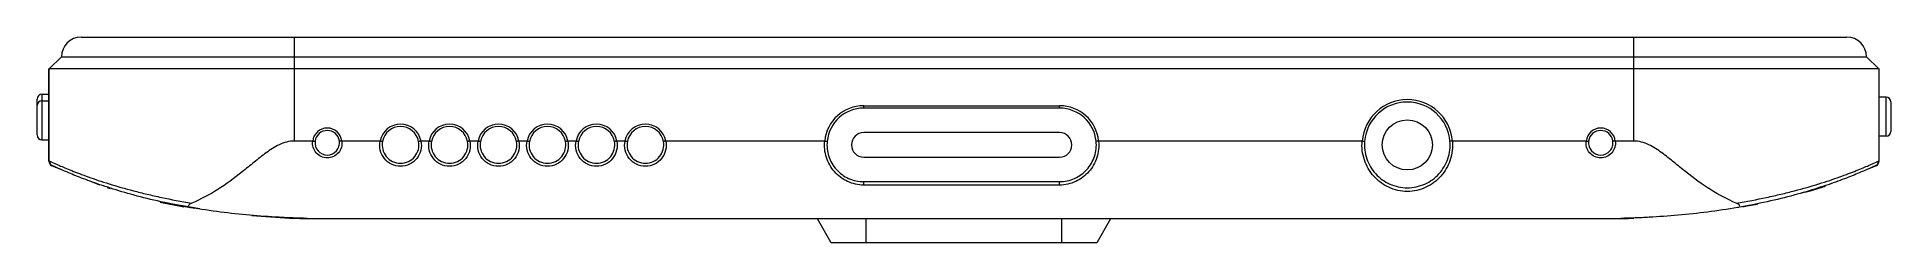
# Paper-space layout '_Back' of a CAD drawing. Header units: millimetres. Extents: x -37.9 to 37.9, y -1 to 7.4.
import ezdxf

# ---------------------------------------------------------------- set-up
doc = ezdxf.new("R2010")
doc.units = ezdxf.units.MM

psp = doc.layouts.new('_Back')

# ---------------------------------------------------------------- linework, layer by layer
at = {"color": 7, "linetype": 'Continuous', "lineweight": 15}
for p, q in [((-36.05, 7.4), (36.05, 7.4)), ((-27.35, 7.4), (-27.35, 3.158)), ((27.35, 3.158), (27.35, 7.4)), ((37.37, 6.1), (-37.37, 6.1)), ((-37.37, 2.342), (-37.37, 6.1)), ((-36.85, 6.6), (-37.35, 6.1)), ((-37.35, 2.342), (-37.35, 6.1)), ((-36.85, 6.6), (36.85, 6.6)), ((37.35, 6.1), (36.85, 6.6)), ((37.35, 6.1), (37.35, 2.342)), ((37.37, 2.342), (37.37, 6.1)), ((-37.85, 3.405), (-37.85, 4.867)), ((-37.65, 5.067), (-37.65, 3.205)), ((-37.65, 5.067), (-37.37, 5.067)), ((-37.65, 4.805), (-37.37, 4.805)), ((-4.096, 4.5), (-4.096, 4.6)), ((-4.096, 4.6), (3.904, 4.6)), ((3.904, 4.5), (3.904, 4.6)), ((37.65, 4.952), (37.37, 4.952)), ((37.65, 3.352), (37.65, 4.952)), ((37.85, 4.752), (37.85, 3.552)), ((3.904, 4.5), (-4.096, 4.5)), ((-37.65, 3.205), (-37.37, 3.205)), ((-26.596, 3.158), (-27.35, 3.158)), ((-23.844, 3.158), (-25.404, 3.158)), ((-21.844, 3.158), (-22.173, 3.158)), ((-19.844, 3.158), (-20.173, 3.158)), ((-17.844, 3.158), (-18.173, 3.158)), ((-15.844, 3.158), (-16.173, 3.158)), ((-13.844, 3.158), (-14.173, 3.158)), ((-5.689, 3.158), (-12.173, 3.158)), ((3.904, 3.5), (-4.096, 3.5)), ((16.258, 3.158), (5.496, 3.158)), ((25.404, 3.158), (19.945, 3.158)), ((27.35, 3.158), (26.596, 3.158)), ((37.65, 3.352), (37.37, 3.352)), ((-4.096, 2.5), (3.904, 2.5)), ((-36.812, 1.97), (-37.244, 2.143)), ((-35.283, 1.36), (-35.698, 1.526)), ((37.244, 2.143), (36.946, 2.029)), ((-34.994, 1.264), (-34.872, 1.217)), ((-4.096, 1.36), (-4.096, 1.5)), ((-4.096, 1.5), (3.904, 1.5)), ((3.904, 1.36), (-4.096, 1.36)), ((3.904, 1.36), (3.904, 1.5)), ((34.518, 1.107), (35.173, 1.315)), ((-32.821, 0.666), (-32.702, 0.64)), ((-32.821, 0.666), (-31.859, 0.472)), ((-31.207, 0.395), (-32.777, 0.668)), ((-32.406, 0.578), (-31.402, 0.42)), ((-29.074, 0.123), (-27.358, -0.004)), ((-27.358, -0.004), (-27.966, 0.044)), ((-26.827, 0), (26.827, 0)), ((32.44, 0.614), (31.808, 0.463)), ((32.067, 0.525), (32.407, 0.578)), ((26.827, -0.02), (-26.827, -0.02)), ((-5.423, -1), (-5.988, -0.02)), ((5.988, -0.02), (5.423, -1)), ((5.423, -1), (-5.423, -1))]:
    psp.add_line(p, q, dxfattribs=at)
at = {"color": 8, "linetype": 'Continuous', "lineweight": 15}
for p, q in [((-4, -1), (-4, -0.02)), ((4, -1), (4, -0.02))]:
    psp.add_line(p, q, dxfattribs=at)
at = {"color": 7, "linetype": 'Continuous', "lineweight": 15}
psp.add_circle((18.102, 3), 1.023, dxfattribs=at)
for centre, radius, start, end in [((-36.05, 6.6), 0.8, 90, 180), ((36.05, 6.6), 0.8, 0, 90), ((-37.65, 4.867), 0.2, 90, 180), ((-37.65, 4.605), 0.2, 90, 180), ((-4.096, 3), 1.6, 90, 174.337), ((3.904, 3), 1.6, 5.663, 90), ((18.102, 3), 1.85, 4.89571, 175.10429), ((18.102, 3), 1.75, 5.07883, 174.92117), ((37.65, 4.752), 0.2, 360, 90), ((-23.008, 3), 0.85, 10.70458, 169.29542), ((-21.008, 3), 0.85, 10.70458, 169.29542), ((-19.008, 3), 0.85, 10.70458, 169.29542), ((-17.008, 3), 0.85, 10.70458, 169.29542), ((-15.008, 3), 0.85, 10.70458, 169.29542), ((-13.008, 3), 0.85, 10.70458, 169.29542), ((-4.096, 3), 1.5, 90, 174.125), ((3.904, 3), 1.5, 5.875, 90), ((-37.65, 3.405), 0.2, 180, 270), ((-26, 3.087), 0.6, 6.77561, 173.22439), ((-26, 3.087), 0.5, 7.3424, 172.6576), ((-23.008, 3), 0.75, 11.10893, 168.89107), ((-21.008, 3), 0.75, 11.10893, 168.89107), ((-19.008, 3), 0.75, 11.10893, 168.89107), ((-17.008, 3), 0.75, 11.10893, 168.89107), ((-15.008, 3), 0.75, 11.10893, 168.89107), ((-13.008, 3), 0.75, 11.10893, 168.89107), ((-4.096, 3), 0.5, 90, 270), ((3.904, 3), 0.5, 270, 90), ((26, 3.087), 0.6, 6.77561, 173.22439), ((26, 3.087), 0.5, 7.3424, 172.6576), ((37.65, 3.552), 0.2, 270, 0), ((-37.15, 2.342), 0.22, 180.00018, 244.79047), ((-37.15, 2.342), 0.2, 180, 244.79029), ((37.15, 2.342), 0.2, 295.20971, 0), ((37.15, 2.342), 0.22, 295.20971, 0)]:
    psp.add_arc(centre, radius, start, end, dxfattribs=at)
for points, knots in [([(-27.35, 3.158), (-27.457, 3.158), (-27.561, 3.143), (-27.765, 3.09), (-27.865, 3.052), (-28.151, 2.916), (-28.325, 2.801), (-28.664, 2.554), (-28.827, 2.423), (-29.152, 2.159), (-29.313, 2.027), (-29.799, 1.64), (-30.128, 1.396), (-30.815, 0.964), (-31.175, 0.775), (-31.532, 0.623)], [0, 0, 0, 0, 0.0625, 0.0625, 0.125, 0.125, 0.25, 0.25, 0.375, 0.375, 0.5, 0.5, 0.75, 0.75, 1, 1, 1, 1]), ([(-25.406, 3.158), (-25.382, 2.986), (-25.435, 2.809), (-25.657, 2.55), (-25.826, 2.469), (-26.173, 2.469), (-26.342, 2.549), (-26.566, 2.809), (-26.618, 2.986), (-26.594, 3.158)], [0, 0, 0, 0, 0.25, 0.25, 0.5, 0.5, 0.75, 0.75, 1, 1, 1, 1]), ([(-26.594, 3.158), (-26.583, 3.156), (-26.572, 3.155), (-26.562, 3.154), (-26.551, 3.153), (-26.541, 3.152), (-26.533, 3.151), (-26.524, 3.15), (-26.516, 3.15), (-26.511, 3.15), (-26.505, 3.15), (-26.501, 3.15), (-26.498, 3.15), (-26.497, 3.15), (-26.496, 3.15), (-26.496, 3.151), (-26.496, 3.151), (-26.496, 3.151), (-26.496, 3.151)], [0, 0, 0, 0, 0.0000335251, 0.0000335251, 0.0000335251, 0.0000670493, 0.0000670493, 0.0000670493, 0.0001005906, 0.0001005906, 0.0001005906, 0.0001341925, 0.0001341925, 0.0001341925, 0.0001494867, 0.0001494867, 0.0001494867, 0.0001548692, 0.0001548692, 0.0001548692, 0.0001548692]), ([(-26.496, 3.151), (-26.514, 3.01), (-26.469, 2.864), (-26.283, 2.651), (-26.143, 2.587), (-25.856, 2.587), (-25.716, 2.652), (-25.577, 2.811), (-25.542, 2.874), (-25.501, 3.01), (-25.495, 3.08), (-25.504, 3.151)], [0, 0, 0, 0, 0.25, 0.25, 0.5, 0.5, 0.75, 0.75, 0.875, 0.875, 1, 1, 1, 1]), ([(-25.406, 3.158), (-25.417, 3.156), (-25.428, 3.155), (-25.438, 3.154), (-25.449, 3.153), (-25.459, 3.152), (-25.467, 3.151), (-25.476, 3.15), (-25.484, 3.15), (-25.489, 3.15), (-25.495, 3.15), (-25.499, 3.15), (-25.502, 3.15), (-25.503, 3.15), (-25.504, 3.15), (-25.504, 3.151), (-25.504, 3.151), (-25.504, 3.151), (-25.504, 3.151)], [0, 0, 0, 0, 0.0000335251, 0.0000335251, 0.0000335251, 0.0000670493, 0.0000670493, 0.0000670493, 0.0001005906, 0.0001005906, 0.0001005906, 0.0001341925, 0.0001341925, 0.0001341925, 0.0001494867, 0.0001494867, 0.0001494867, 0.0001548692, 0.0001548692, 0.0001548692, 0.0001548692]), ([(-22.175, 3.158), (-22.125, 2.908), (-22.19, 2.644), (-22.427, 2.348), (-22.528, 2.267), (-22.754, 2.157), (-22.881, 2.128), (-23.135, 2.128), (-23.263, 2.158), (-23.489, 2.268), (-23.59, 2.349), (-23.747, 2.545), (-23.804, 2.659), (-23.864, 2.906), (-23.867, 3.033), (-23.841, 3.158)], [0, 0, 0, 0, 0.25, 0.25, 0.375, 0.375, 0.5, 0.5, 0.625, 0.625, 0.75, 0.75, 0.875, 0.875, 1, 1, 1, 1]), ([(-23.841, 3.158), (-23.83, 3.156), (-23.819, 3.153), (-23.809, 3.152), (-23.799, 3.15), (-23.789, 3.148), (-23.78, 3.147), (-23.772, 3.146), (-23.764, 3.145), (-23.759, 3.144), (-23.753, 3.144), (-23.749, 3.144), (-23.747, 3.144), (-23.746, 3.144), (-23.745, 3.144), (-23.745, 3.144), (-23.744, 3.144), (-23.744, 3.144), (-23.744, 3.145)], [0, 0, 0, 0, 0.0000335294, 0.0000335294, 0.0000335294, 0.0000670577, 0.0000670577, 0.0000670577, 0.0001006064, 0.0001006064, 0.0001006064, 0.000134214, 0.000134214, 0.000134214, 0.0001485633, 0.0001485633, 0.0001485633, 0.0001541189, 0.0001541189, 0.0001541189, 0.0001541189]), ([(-23.744, 3.145), (-23.766, 3.035), (-23.763, 2.924), (-23.709, 2.709), (-23.658, 2.61), (-23.519, 2.44), (-23.43, 2.37), (-23.232, 2.276), (-23.119, 2.25), (-22.897, 2.25), (-22.786, 2.275), (-22.587, 2.37), (-22.498, 2.439), (-22.288, 2.696), (-22.23, 2.926), (-22.272, 3.145)], [0, 0, 0, 0, 0.125, 0.125, 0.25, 0.25, 0.375, 0.375, 0.5, 0.5, 0.625, 0.625, 0.75, 0.75, 1, 1, 1, 1]), ([(-22.175, 3.158), (-22.186, 3.156), (-22.197, 3.153), (-22.208, 3.152), (-22.218, 3.15), (-22.228, 3.148), (-22.236, 3.147), (-22.245, 3.146), (-22.252, 3.145), (-22.258, 3.144), (-22.264, 3.144), (-22.268, 3.144), (-22.27, 3.144), (-22.271, 3.144), (-22.272, 3.144), (-22.272, 3.144), (-22.272, 3.144), (-22.272, 3.144), (-22.272, 3.145)], [0, 0, 0, 0, 0.0000335294, 0.0000335294, 0.0000335294, 0.0000670577, 0.0000670577, 0.0000670577, 0.0001006064, 0.0001006064, 0.0001006064, 0.000134214, 0.000134214, 0.000134214, 0.0001485633, 0.0001485633, 0.0001485633, 0.0001541189, 0.0001541189, 0.0001541189, 0.0001541189]), ([(-20.175, 3.158), (-20.125, 2.908), (-20.19, 2.644), (-20.427, 2.348), (-20.528, 2.267), (-20.754, 2.157), (-20.881, 2.128), (-21.135, 2.128), (-21.263, 2.158), (-21.489, 2.268), (-21.59, 2.349), (-21.747, 2.545), (-21.804, 2.659), (-21.864, 2.906), (-21.867, 3.033), (-21.841, 3.158)], [0, 0, 0, 0, 0.25, 0.25, 0.375, 0.375, 0.5, 0.5, 0.625, 0.625, 0.75, 0.75, 0.875, 0.875, 1, 1, 1, 1]), ([(-21.841, 3.158), (-21.83, 3.156), (-21.819, 3.153), (-21.809, 3.152), (-21.799, 3.15), (-21.789, 3.148), (-21.78, 3.147), (-21.772, 3.146), (-21.764, 3.145), (-21.759, 3.144), (-21.753, 3.144), (-21.749, 3.144), (-21.747, 3.144), (-21.746, 3.144), (-21.745, 3.144), (-21.745, 3.144), (-21.744, 3.144), (-21.744, 3.144), (-21.744, 3.145)], [0, 0, 0, 0, 0.0000335294, 0.0000335294, 0.0000335294, 0.0000670577, 0.0000670577, 0.0000670577, 0.0001006064, 0.0001006064, 0.0001006064, 0.000134214, 0.000134214, 0.000134214, 0.0001485633, 0.0001485633, 0.0001485633, 0.0001541189, 0.0001541189, 0.0001541189, 0.0001541189]), ([(-21.744, 3.145), (-21.766, 3.035), (-21.763, 2.924), (-21.709, 2.709), (-21.658, 2.61), (-21.519, 2.44), (-21.43, 2.37), (-21.232, 2.276), (-21.119, 2.25), (-20.897, 2.25), (-20.786, 2.275), (-20.587, 2.37), (-20.498, 2.439), (-20.288, 2.696), (-20.23, 2.926), (-20.272, 3.145)], [0, 0, 0, 0, 0.125, 0.125, 0.25, 0.25, 0.375, 0.375, 0.5, 0.5, 0.625, 0.625, 0.75, 0.75, 1, 1, 1, 1]), ([(-20.175, 3.158), (-20.186, 3.156), (-20.197, 3.153), (-20.208, 3.152), (-20.218, 3.15), (-20.228, 3.148), (-20.236, 3.147), (-20.245, 3.146), (-20.252, 3.145), (-20.258, 3.144), (-20.264, 3.144), (-20.268, 3.144), (-20.27, 3.144), (-20.271, 3.144), (-20.272, 3.144), (-20.272, 3.144), (-20.272, 3.144), (-20.272, 3.144), (-20.272, 3.145)], [0, 0, 0, 0, 0.0000335294, 0.0000335294, 0.0000335294, 0.0000670577, 0.0000670577, 0.0000670577, 0.0001006064, 0.0001006064, 0.0001006064, 0.000134214, 0.000134214, 0.000134214, 0.0001485633, 0.0001485633, 0.0001485633, 0.0001541189, 0.0001541189, 0.0001541189, 0.0001541189]), ([(-18.175, 3.158), (-18.125, 2.908), (-18.19, 2.644), (-18.427, 2.348), (-18.528, 2.267), (-18.754, 2.157), (-18.881, 2.128), (-19.135, 2.128), (-19.263, 2.158), (-19.489, 2.268), (-19.59, 2.349), (-19.747, 2.545), (-19.804, 2.659), (-19.864, 2.906), (-19.867, 3.033), (-19.841, 3.158)], [0, 0, 0, 0, 0.25, 0.25, 0.375, 0.375, 0.5, 0.5, 0.625, 0.625, 0.75, 0.75, 0.875, 0.875, 1, 1, 1, 1]), ([(-19.841, 3.158), (-19.83, 3.156), (-19.819, 3.153), (-19.809, 3.152), (-19.799, 3.15), (-19.789, 3.148), (-19.78, 3.147), (-19.772, 3.146), (-19.764, 3.145), (-19.759, 3.144), (-19.753, 3.144), (-19.749, 3.144), (-19.747, 3.144), (-19.746, 3.144), (-19.745, 3.144), (-19.745, 3.144), (-19.744, 3.144), (-19.744, 3.144), (-19.744, 3.145)], [0, 0, 0, 0, 0.0000335294, 0.0000335294, 0.0000335294, 0.0000670577, 0.0000670577, 0.0000670577, 0.0001006064, 0.0001006064, 0.0001006064, 0.000134214, 0.000134214, 0.000134214, 0.0001485633, 0.0001485633, 0.0001485633, 0.0001541189, 0.0001541189, 0.0001541189, 0.0001541189]), ([(-19.744, 3.145), (-19.766, 3.035), (-19.763, 2.924), (-19.709, 2.709), (-19.658, 2.61), (-19.519, 2.44), (-19.43, 2.37), (-19.232, 2.276), (-19.119, 2.25), (-18.897, 2.25), (-18.786, 2.275), (-18.587, 2.37), (-18.498, 2.439), (-18.288, 2.696), (-18.23, 2.926), (-18.272, 3.145)], [0, 0, 0, 0, 0.125, 0.125, 0.25, 0.25, 0.375, 0.375, 0.5, 0.5, 0.625, 0.625, 0.75, 0.75, 1, 1, 1, 1]), ([(-18.175, 3.158), (-18.186, 3.156), (-18.197, 3.153), (-18.208, 3.152), (-18.218, 3.15), (-18.228, 3.148), (-18.236, 3.147), (-18.245, 3.146), (-18.252, 3.145), (-18.258, 3.144), (-18.264, 3.144), (-18.268, 3.144), (-18.27, 3.144), (-18.271, 3.144), (-18.272, 3.144), (-18.272, 3.144), (-18.272, 3.144), (-18.272, 3.144), (-18.272, 3.145)], [0, 0, 0, 0, 0.0000335294, 0.0000335294, 0.0000335294, 0.0000670577, 0.0000670577, 0.0000670577, 0.0001006064, 0.0001006064, 0.0001006064, 0.000134214, 0.000134214, 0.000134214, 0.0001485633, 0.0001485633, 0.0001485633, 0.0001541189, 0.0001541189, 0.0001541189, 0.0001541189]), ([(-16.175, 3.158), (-16.125, 2.908), (-16.19, 2.644), (-16.427, 2.348), (-16.528, 2.267), (-16.754, 2.157), (-16.881, 2.128), (-17.135, 2.128), (-17.263, 2.158), (-17.489, 2.268), (-17.59, 2.349), (-17.747, 2.545), (-17.804, 2.659), (-17.864, 2.906), (-17.867, 3.033), (-17.841, 3.158)], [0, 0, 0, 0, 0.25, 0.25, 0.375, 0.375, 0.5, 0.5, 0.625, 0.625, 0.75, 0.75, 0.875, 0.875, 1, 1, 1, 1]), ([(-17.841, 3.158), (-17.83, 3.156), (-17.819, 3.153), (-17.809, 3.152), (-17.799, 3.15), (-17.789, 3.148), (-17.78, 3.147), (-17.772, 3.146), (-17.764, 3.145), (-17.759, 3.144), (-17.753, 3.144), (-17.749, 3.144), (-17.747, 3.144), (-17.746, 3.144), (-17.745, 3.144), (-17.745, 3.144), (-17.744, 3.144), (-17.744, 3.144), (-17.744, 3.145)], [0, 0, 0, 0, 0.0000335294, 0.0000335294, 0.0000335294, 0.0000670577, 0.0000670577, 0.0000670577, 0.0001006064, 0.0001006064, 0.0001006064, 0.000134214, 0.000134214, 0.000134214, 0.0001485633, 0.0001485633, 0.0001485633, 0.0001541189, 0.0001541189, 0.0001541189, 0.0001541189]), ([(-17.744, 3.145), (-17.766, 3.035), (-17.763, 2.924), (-17.709, 2.709), (-17.658, 2.61), (-17.519, 2.44), (-17.43, 2.37), (-17.232, 2.276), (-17.119, 2.25), (-16.897, 2.25), (-16.786, 2.275), (-16.587, 2.37), (-16.498, 2.439), (-16.288, 2.696), (-16.23, 2.926), (-16.272, 3.145)], [0, 0, 0, 0, 0.125, 0.125, 0.25, 0.25, 0.375, 0.375, 0.5, 0.5, 0.625, 0.625, 0.75, 0.75, 1, 1, 1, 1]), ([(-16.175, 3.158), (-16.186, 3.156), (-16.197, 3.153), (-16.208, 3.152), (-16.218, 3.15), (-16.228, 3.148), (-16.236, 3.147), (-16.245, 3.146), (-16.252, 3.145), (-16.258, 3.144), (-16.264, 3.144), (-16.268, 3.144), (-16.27, 3.144), (-16.271, 3.144), (-16.272, 3.144), (-16.272, 3.144), (-16.272, 3.144), (-16.272, 3.144), (-16.272, 3.145)], [0, 0, 0, 0, 0.0000335294, 0.0000335294, 0.0000335294, 0.0000670577, 0.0000670577, 0.0000670577, 0.0001006064, 0.0001006064, 0.0001006064, 0.000134214, 0.000134214, 0.000134214, 0.0001485633, 0.0001485633, 0.0001485633, 0.0001541189, 0.0001541189, 0.0001541189, 0.0001541189]), ([(-14.175, 3.158), (-14.125, 2.908), (-14.19, 2.644), (-14.427, 2.348), (-14.528, 2.267), (-14.754, 2.157), (-14.881, 2.128), (-15.135, 2.128), (-15.263, 2.158), (-15.489, 2.268), (-15.59, 2.349), (-15.747, 2.545), (-15.804, 2.659), (-15.864, 2.906), (-15.867, 3.033), (-15.841, 3.158)], [0, 0, 0, 0, 0.25, 0.25, 0.375, 0.375, 0.5, 0.5, 0.625, 0.625, 0.75, 0.75, 0.875, 0.875, 1, 1, 1, 1]), ([(-15.841, 3.158), (-15.83, 3.156), (-15.819, 3.153), (-15.809, 3.152), (-15.799, 3.15), (-15.789, 3.148), (-15.78, 3.147), (-15.772, 3.146), (-15.764, 3.145), (-15.759, 3.144), (-15.753, 3.144), (-15.749, 3.144), (-15.747, 3.144), (-15.746, 3.144), (-15.745, 3.144), (-15.745, 3.144), (-15.744, 3.144), (-15.744, 3.144), (-15.744, 3.145)], [0, 0, 0, 0, 0.0000335294, 0.0000335294, 0.0000335294, 0.0000670577, 0.0000670577, 0.0000670577, 0.0001006064, 0.0001006064, 0.0001006064, 0.000134214, 0.000134214, 0.000134214, 0.0001485633, 0.0001485633, 0.0001485633, 0.0001541189, 0.0001541189, 0.0001541189, 0.0001541189]), ([(-15.744, 3.145), (-15.766, 3.035), (-15.763, 2.924), (-15.709, 2.709), (-15.658, 2.61), (-15.519, 2.44), (-15.43, 2.37), (-15.232, 2.276), (-15.119, 2.25), (-14.897, 2.25), (-14.786, 2.275), (-14.587, 2.37), (-14.498, 2.439), (-14.288, 2.696), (-14.23, 2.926), (-14.272, 3.145)], [0, 0, 0, 0, 0.125, 0.125, 0.25, 0.25, 0.375, 0.375, 0.5, 0.5, 0.625, 0.625, 0.75, 0.75, 1, 1, 1, 1]), ([(-14.175, 3.158), (-14.186, 3.156), (-14.197, 3.153), (-14.208, 3.152), (-14.218, 3.15), (-14.228, 3.148), (-14.236, 3.147), (-14.245, 3.146), (-14.252, 3.145), (-14.258, 3.144), (-14.264, 3.144), (-14.268, 3.144), (-14.27, 3.144), (-14.271, 3.144), (-14.272, 3.144), (-14.272, 3.144), (-14.272, 3.144), (-14.272, 3.144), (-14.272, 3.145)], [0, 0, 0, 0, 0.0000335294, 0.0000335294, 0.0000335294, 0.0000670577, 0.0000670577, 0.0000670577, 0.0001006064, 0.0001006064, 0.0001006064, 0.000134214, 0.000134214, 0.000134214, 0.0001485633, 0.0001485633, 0.0001485633, 0.0001541189, 0.0001541189, 0.0001541189, 0.0001541189]), ([(-12.175, 3.158), (-12.125, 2.908), (-12.19, 2.644), (-12.427, 2.348), (-12.528, 2.267), (-12.754, 2.157), (-12.881, 2.128), (-13.135, 2.128), (-13.263, 2.158), (-13.489, 2.268), (-13.59, 2.349), (-13.747, 2.545), (-13.804, 2.659), (-13.864, 2.906), (-13.867, 3.033), (-13.841, 3.158)], [0, 0, 0, 0, 0.25, 0.25, 0.375, 0.375, 0.5, 0.5, 0.625, 0.625, 0.75, 0.75, 0.875, 0.875, 1, 1, 1, 1]), ([(-13.841, 3.158), (-13.83, 3.156), (-13.819, 3.153), (-13.809, 3.152), (-13.799, 3.15), (-13.789, 3.148), (-13.78, 3.147), (-13.772, 3.146), (-13.764, 3.145), (-13.759, 3.144), (-13.753, 3.144), (-13.749, 3.144), (-13.747, 3.144), (-13.746, 3.144), (-13.745, 3.144), (-13.745, 3.144), (-13.744, 3.144), (-13.744, 3.144), (-13.744, 3.145)], [0, 0, 0, 0, 0.0000335294, 0.0000335294, 0.0000335294, 0.0000670577, 0.0000670577, 0.0000670577, 0.0001006064, 0.0001006064, 0.0001006064, 0.000134214, 0.000134214, 0.000134214, 0.0001485633, 0.0001485633, 0.0001485633, 0.0001541189, 0.0001541189, 0.0001541189, 0.0001541189]), ([(-13.744, 3.145), (-13.766, 3.035), (-13.763, 2.924), (-13.709, 2.709), (-13.658, 2.61), (-13.519, 2.44), (-13.43, 2.37), (-13.232, 2.276), (-13.119, 2.25), (-12.897, 2.25), (-12.786, 2.275), (-12.587, 2.37), (-12.498, 2.439), (-12.288, 2.696), (-12.23, 2.926), (-12.272, 3.145)], [0, 0, 0, 0, 0.125, 0.125, 0.25, 0.25, 0.375, 0.375, 0.5, 0.5, 0.625, 0.625, 0.75, 0.75, 1, 1, 1, 1]), ([(-12.175, 3.158), (-12.186, 3.156), (-12.197, 3.153), (-12.208, 3.152), (-12.218, 3.15), (-12.228, 3.148), (-12.236, 3.147), (-12.245, 3.146), (-12.252, 3.145), (-12.258, 3.144), (-12.264, 3.144), (-12.268, 3.144), (-12.27, 3.144), (-12.271, 3.144), (-12.272, 3.144), (-12.272, 3.144), (-12.272, 3.144), (-12.272, 3.144), (-12.272, 3.145)], [0, 0, 0, 0, 0.0000335294, 0.0000335294, 0.0000335294, 0.0000670577, 0.0000670577, 0.0000670577, 0.0001006064, 0.0001006064, 0.0001006064, 0.000134214, 0.000134214, 0.000134214, 0.0001485633, 0.0001485633, 0.0001485633, 0.0001541189, 0.0001541189, 0.0001541189, 0.0001541189]), ([(-4.096, 1.36), (-4.212, 1.36), (-4.324, 1.373), (-4.545, 1.422), (-4.654, 1.46), (-4.96, 1.602), (-5.143, 1.74), (-5.363, 1.992), (-5.429, 2.085), (-5.539, 2.279), (-5.584, 2.382), (-5.653, 2.596), (-5.676, 2.708), (-5.699, 2.931), (-5.699, 3.044), (-5.687, 3.158)], [0, 0, 0, 0, 0.125, 0.125, 0.25, 0.25, 0.5, 0.5, 0.625, 0.625, 0.75, 0.75, 0.875, 0.875, 1, 1, 1, 1]), ([(-5.687, 3.158), (-5.676, 3.157), (-5.665, 3.156), (-5.654, 3.155), (-5.644, 3.154), (-5.634, 3.153), (-5.625, 3.153), (-5.617, 3.152), (-5.609, 3.152), (-5.603, 3.152), (-5.597, 3.152), (-5.593, 3.152), (-5.591, 3.153), (-5.59, 3.153), (-5.589, 3.153), (-5.589, 3.153), (-5.589, 3.153), (-5.588, 3.153), (-5.588, 3.154)], [0, 0, 0, 0, 0.000033531, 0.000033531, 0.000033531, 0.0000670606, 0.0000670606, 0.0000670606, 0.0001006136, 0.0001006136, 0.0001006136, 0.0001342245, 0.0001342245, 0.0001342245, 0.0001495025, 0.0001495025, 0.0001495025, 0.0001551788, 0.0001551788, 0.0001551788, 0.0001551788]), ([(-5.588, 3.154), (-5.599, 3.048), (-5.599, 2.943), (-5.576, 2.735), (-5.554, 2.632), (-5.489, 2.433), (-5.447, 2.339), (-5.343, 2.159), (-5.281, 2.074), (-5.073, 1.843), (-4.902, 1.717), (-4.616, 1.589), (-4.514, 1.556), (-4.308, 1.511), (-4.204, 1.5), (-4.096, 1.5)], [0, 0, 0, 0, 0.125, 0.125, 0.25, 0.25, 0.375, 0.375, 0.5, 0.5, 0.75, 0.75, 0.875, 0.875, 1, 1, 1, 1]), ([(5.495, 3.158), (5.507, 3.044), (5.507, 2.931), (5.483, 2.707), (5.46, 2.596), (5.391, 2.381), (5.346, 2.279), (5.236, 2.084), (5.17, 1.992), (4.95, 1.74), (4.767, 1.602), (4.462, 1.459), (4.353, 1.422), (4.132, 1.373), (4.019, 1.36), (3.904, 1.36)], [0, 0, 0, 0, 0.125, 0.125, 0.25, 0.25, 0.375, 0.375, 0.5, 0.5, 0.75, 0.75, 0.875, 0.875, 1, 1, 1, 1]), ([(3.904, 1.5), (4.011, 1.5), (4.116, 1.511), (4.322, 1.556), (4.423, 1.589), (4.709, 1.718), (4.881, 1.843), (5.088, 2.074), (5.15, 2.159), (5.254, 2.339), (5.297, 2.434), (5.362, 2.632), (5.384, 2.736), (5.406, 2.943), (5.407, 3.048), (5.396, 3.154)], [0, 0, 0, 0, 0.125, 0.125, 0.25, 0.25, 0.5, 0.5, 0.625, 0.625, 0.75, 0.75, 0.875, 0.875, 1, 1, 1, 1]), ([(5.495, 3.158), (5.484, 3.157), (5.472, 3.156), (5.462, 3.155), (5.451, 3.154), (5.441, 3.153), (5.433, 3.153), (5.424, 3.152), (5.417, 3.152), (5.411, 3.152), (5.405, 3.152), (5.401, 3.152), (5.398, 3.153), (5.397, 3.153), (5.396, 3.153), (5.396, 3.153), (5.396, 3.153), (5.396, 3.153), (5.396, 3.154)], [0, 0, 0, 0, 0.000033531, 0.000033531, 0.000033531, 0.0000670606, 0.0000670606, 0.0000670606, 0.0001006136, 0.0001006136, 0.0001006136, 0.0001342245, 0.0001342245, 0.0001342245, 0.0001495025, 0.0001495025, 0.0001495025, 0.0001551788, 0.0001551788, 0.0001551788, 0.0001551788]), ([(19.944, 3.158), (19.956, 3.027), (19.954, 2.897), (19.924, 2.639), (19.895, 2.51), (19.772, 2.144), (19.64, 1.916), (19.386, 1.631), (19.291, 1.543), (19.086, 1.39), (18.977, 1.324), (18.626, 1.161), (18.366, 1.101), (17.97, 1.101), (17.838, 1.115), (17.582, 1.173), (17.461, 1.215), (17.228, 1.323), (17.117, 1.39), (16.912, 1.543), (16.819, 1.629), (16.563, 1.916), (16.431, 2.142), (16.308, 2.511), (16.28, 2.637), (16.249, 2.895), (16.248, 3.028), (16.259, 3.158)], [0, 0, 0, 0, 0.0625, 0.0625, 0.125, 0.125, 0.25, 0.25, 0.3125, 0.3125, 0.375, 0.375, 0.5, 0.5, 0.5625, 0.5625, 0.625, 0.625, 0.6875, 0.6875, 0.75, 0.75, 0.875, 0.875, 0.9375, 0.9375, 1, 1, 1, 1]), ([(16.259, 3.158), (16.271, 3.157), (16.282, 3.156), (16.292, 3.155), (16.303, 3.155), (16.313, 3.154), (16.321, 3.154), (16.33, 3.153), (16.338, 3.153), (16.344, 3.153), (16.349, 3.153), (16.354, 3.153), (16.356, 3.154), (16.357, 3.154), (16.358, 3.154), (16.358, 3.155), (16.358, 3.155), (16.358, 3.155), (16.358, 3.155)], [0, 0, 0, 0, 0.0000335314, 0.0000335314, 0.0000335314, 0.0000670612, 0.0000670612, 0.0000670612, 0.0001006149, 0.0001006149, 0.0001006149, 0.0001342263, 0.0001342263, 0.0001342263, 0.0001496447, 0.0001496447, 0.0001496447, 0.000155341, 0.000155341, 0.000155341, 0.000155341]), ([(16.358, 3.155), (16.348, 3.032), (16.35, 2.908), (16.379, 2.667), (16.406, 2.55), (16.524, 2.205), (16.649, 1.995), (16.892, 1.73), (16.981, 1.651), (17.174, 1.511), (17.28, 1.45), (17.609, 1.304), (17.854, 1.25), (18.349, 1.25), (18.593, 1.303), (18.925, 1.451), (19.028, 1.511), (19.223, 1.651), (19.313, 1.731), (19.554, 1.995), (19.68, 2.207), (19.797, 2.548), (19.824, 2.669), (19.854, 2.91), (19.856, 3.032), (19.845, 3.155)], [0, 0, 0, 0, 0.0625, 0.0625, 0.125, 0.125, 0.25, 0.25, 0.3125, 0.3125, 0.375, 0.375, 0.5, 0.5, 0.625, 0.625, 0.6875, 0.6875, 0.75, 0.75, 0.875, 0.875, 0.9375, 0.9375, 1, 1, 1, 1]), ([(19.944, 3.158), (19.933, 3.157), (19.921, 3.156), (19.911, 3.155), (19.9, 3.155), (19.89, 3.154), (19.882, 3.154), (19.873, 3.153), (19.866, 3.153), (19.86, 3.153), (19.854, 3.153), (19.849, 3.153), (19.847, 3.154), (19.846, 3.154), (19.845, 3.154), (19.845, 3.155), (19.845, 3.155), (19.845, 3.155), (19.845, 3.155)], [0, 0, 0, 0, 0.0000335314, 0.0000335314, 0.0000335314, 0.0000670612, 0.0000670612, 0.0000670612, 0.0001006149, 0.0001006149, 0.0001006149, 0.0001342263, 0.0001342263, 0.0001342263, 0.0001496447, 0.0001496447, 0.0001496447, 0.000155341, 0.000155341, 0.000155341, 0.000155341]), ([(26.594, 3.158), (26.618, 2.986), (26.565, 2.809), (26.343, 2.55), (26.174, 2.469), (25.827, 2.469), (25.658, 2.549), (25.434, 2.809), (25.382, 2.986), (25.406, 3.158)], [0, 0, 0, 0, 0.25, 0.25, 0.5, 0.5, 0.75, 0.75, 1, 1, 1, 1]), ([(25.406, 3.158), (25.417, 3.156), (25.428, 3.155), (25.438, 3.154), (25.449, 3.153), (25.459, 3.152), (25.467, 3.151), (25.476, 3.15), (25.484, 3.15), (25.489, 3.15), (25.495, 3.15), (25.499, 3.15), (25.502, 3.15), (25.503, 3.15), (25.504, 3.15), (25.504, 3.151), (25.504, 3.151), (25.504, 3.151), (25.504, 3.151)], [0, 0, 0, 0, 0.0000335251, 0.0000335251, 0.0000335251, 0.0000670493, 0.0000670493, 0.0000670493, 0.0001005906, 0.0001005906, 0.0001005906, 0.0001341925, 0.0001341925, 0.0001341925, 0.0001494867, 0.0001494867, 0.0001494867, 0.0001548692, 0.0001548692, 0.0001548692, 0.0001548692]), ([(25.504, 3.151), (25.486, 3.01), (25.531, 2.864), (25.717, 2.651), (25.857, 2.587), (26.144, 2.587), (26.284, 2.652), (26.423, 2.811), (26.458, 2.874), (26.499, 3.01), (26.505, 3.08), (26.496, 3.151)], [0, 0, 0, 0, 0.25, 0.25, 0.5, 0.5, 0.75, 0.75, 0.875, 0.875, 1, 1, 1, 1]), ([(26.594, 3.158), (26.583, 3.156), (26.572, 3.155), (26.562, 3.154), (26.551, 3.153), (26.541, 3.152), (26.533, 3.151), (26.524, 3.15), (26.516, 3.15), (26.511, 3.15), (26.505, 3.15), (26.501, 3.15), (26.498, 3.15), (26.497, 3.15), (26.496, 3.15), (26.496, 3.151), (26.496, 3.151), (26.496, 3.151), (26.496, 3.151)], [0, 0, 0, 0, 0.0000335251, 0.0000335251, 0.0000335251, 0.0000670493, 0.0000670493, 0.0000670493, 0.0001005906, 0.0001005906, 0.0001005906, 0.0001341925, 0.0001341925, 0.0001341925, 0.0001494867, 0.0001494867, 0.0001494867, 0.0001548692, 0.0001548692, 0.0001548692, 0.0001548692]), ([(31.532, 0.623), (31.178, 0.774), (30.821, 0.961), (30.136, 1.391), (29.804, 1.636), (29.315, 2.025), (29.154, 2.157), (28.83, 2.421), (28.666, 2.552), (28.327, 2.8), (28.15, 2.917), (27.865, 3.052), (27.765, 3.091), (27.561, 3.143), (27.457, 3.158), (27.35, 3.158)], [0, 0, 0, 0, 0.25, 0.25, 0.5, 0.5, 0.625, 0.625, 0.75, 0.75, 0.875, 0.875, 0.9375, 0.9375, 1, 1, 1, 1]), ([(-37.35, 2.342), (-37.35, 2.342), (-37.211, 2.276), (-36.872, 2.129), (-36.795, 2.097), (-36.627, 2.027), (-36.536, 1.99), (-36.239, 1.871), (-36.013, 1.785), (-35.501, 1.602), (-35.214, 1.506), (-34.597, 1.314), (-34.265, 1.219), (-33.733, 1.08), (-33.55, 1.034), (-33.171, 0.944), (-32.975, 0.9), (-32.376, 0.772), (-31.961, 0.694), (-31.532, 0.623)], [0, 0, 0, 0, 0.25, 0.25, 0.3125, 0.3125, 0.375, 0.375, 0.5, 0.5, 0.625, 0.625, 0.75, 0.75, 0.8125, 0.8125, 0.875, 0.875, 1, 1, 1, 1]), ([(31.532, 0.623), (31.961, 0.694), (32.376, 0.772), (32.975, 0.9), (33.171, 0.944), (33.55, 1.034), (33.733, 1.08), (34.265, 1.219), (34.597, 1.314), (35.214, 1.506), (35.501, 1.602), (36.013, 1.785), (36.239, 1.871), (36.536, 1.99), (36.627, 2.027), (36.795, 2.097), (36.872, 2.129), (37.211, 2.276), (37.35, 2.342), (37.35, 2.342)], [0, 0, 0, 0, 0.125, 0.125, 0.1875, 0.1875, 0.25, 0.25, 0.375, 0.375, 0.5, 0.5, 0.625, 0.625, 0.6875, 0.6875, 0.75, 0.75, 1, 1, 1, 1]), ([(-31.587, 0.444), (-32.002, 0.516), (-32.404, 0.595), (-33.179, 0.765), (-33.547, 0.856), (-34.234, 1.042), (-34.556, 1.137), (-35.155, 1.328), (-35.434, 1.424), (-35.931, 1.606), (-36.152, 1.692), (-36.44, 1.81), (-36.53, 1.847), (-36.693, 1.917), (-36.768, 1.949), (-37.1, 2.095), (-37.235, 2.161), (-37.235, 2.161)], [0, 0, 0, 0, 0.125, 0.125, 0.25, 0.25, 0.375, 0.375, 0.5, 0.5, 0.625, 0.625, 0.6875, 0.6875, 0.75, 0.75, 1, 1, 1, 1]), ([(37.235, 2.161), (37.235, 2.161), (37.1, 2.095), (36.768, 1.949), (36.693, 1.917), (36.53, 1.847), (36.44, 1.81), (36.152, 1.692), (35.931, 1.606), (35.434, 1.424), (35.155, 1.328), (34.556, 1.137), (34.234, 1.042), (33.547, 0.856), (33.179, 0.765), (32.404, 0.595), (32.002, 0.516), (31.587, 0.444)], [0, 0, 0, 0, 0.25, 0.25, 0.3125, 0.3125, 0.375, 0.375, 0.5, 0.5, 0.625, 0.625, 0.75, 0.75, 0.875, 0.875, 1, 1, 1, 1]), ([(34.989, 1.282), (34.854, 1.225), (34.598, 1.117), (34.325, 1.06), (34.196, 1.034)], [0, 0, 0, 0, 0.527626, 1, 1, 1, 1]), ([(-31.532, 0.623), (-31.561, 0.611), (-31.588, 0.598), (-31.636, 0.568), (-31.659, 0.551), (-31.686, 0.513), (-31.689, 0.491), (-31.651, 0.458), (-31.619, 0.45), (-31.587, 0.444)], [0, 0, 0, 0, 0.25, 0.25, 0.5, 0.5, 0.75, 0.75, 1, 1, 1, 1]), ([(-26.827, 0), (-27.02, 0.004), (-27.212, 0.01), (-27.595, 0.025), (-27.788, 0.034), (-28.369, 0.066), (-28.761, 0.094), (-29.951, 0.2), (-30.763, 0.302), (-31.587, 0.444)], [0, 0, 0, 0, 0.125, 0.125, 0.25, 0.25, 0.5, 0.5, 1, 1, 1, 1]), ([(31.587, 0.444), (30.764, 0.302), (29.952, 0.2), (28.762, 0.094), (28.37, 0.066), (27.789, 0.034), (27.596, 0.025), (27.212, 0.01), (27.021, 0.004), (26.827, 0)], [0, 0, 0, 0, 0.5, 0.5, 0.75, 0.75, 0.875, 0.875, 1, 1, 1, 1]), ([(31.587, 0.444), (31.619, 0.45), (31.651, 0.458), (31.689, 0.491), (31.686, 0.513), (31.659, 0.551), (31.637, 0.568), (31.588, 0.598), (31.561, 0.611), (31.532, 0.623)], [0, 0, 0, 0, 0.25, 0.25, 0.5, 0.5, 0.75, 0.75, 1, 1, 1, 1]), ([(-26.827, -0.02), (-26.926, -0.018), (-27.103, -0.013), (-27.28, -0.007), (-27.358, -0.004)], [0, 0, 0, 0, 0.560105, 1, 1, 1, 1]), ([(27.358, -0.004), (27.259, -0.008), (27.082, -0.014), (26.905, -0.018), (26.827, -0.02)], [0, 0, 0, 0, 0.5601057, 1, 1, 1, 1])]:
    psp.add_open_spline(points, degree=3, knots=knots, dxfattribs=at)
for points in [[(-26.594, 3.158), (-26.595, 3.158), (-26.595, 3.158), (-26.596, 3.158)], [(-25.404, 3.158), (-25.405, 3.158), (-25.405, 3.158), (-25.406, 3.158)], [(-23.841, 3.158), (-23.842, 3.158), (-23.843, 3.158), (-23.844, 3.158)], [(-22.173, 3.158), (-22.174, 3.158), (-22.175, 3.158), (-22.175, 3.158)], [(-21.841, 3.158), (-21.842, 3.158), (-21.843, 3.158), (-21.844, 3.158)], [(-20.173, 3.158), (-20.174, 3.158), (-20.175, 3.158), (-20.175, 3.158)], [(-19.841, 3.158), (-19.842, 3.158), (-19.843, 3.158), (-19.844, 3.158)], [(-18.173, 3.158), (-18.174, 3.158), (-18.175, 3.158), (-18.175, 3.158)], [(-17.841, 3.158), (-17.842, 3.158), (-17.843, 3.158), (-17.844, 3.158)], [(-16.173, 3.158), (-16.174, 3.158), (-16.175, 3.158), (-16.175, 3.158)], [(-15.841, 3.158), (-15.842, 3.158), (-15.843, 3.158), (-15.844, 3.158)], [(-14.173, 3.158), (-14.174, 3.158), (-14.175, 3.158), (-14.175, 3.158)], [(-13.841, 3.158), (-13.842, 3.158), (-13.843, 3.158), (-13.844, 3.158)], [(-12.173, 3.158), (-12.174, 3.158), (-12.175, 3.158), (-12.175, 3.158)], [(-5.687, 3.158), (-5.688, 3.158), (-5.688, 3.158), (-5.689, 3.158)], [(5.496, 3.158), (5.495, 3.158), (5.495, 3.158), (5.495, 3.158)], [(16.259, 3.158), (16.259, 3.158), (16.259, 3.158), (16.258, 3.158)], [(19.945, 3.158), (19.944, 3.158), (19.944, 3.158), (19.944, 3.158)], [(25.406, 3.158), (25.405, 3.158), (25.405, 3.158), (25.404, 3.158)], [(26.596, 3.158), (26.595, 3.158), (26.595, 3.158), (26.594, 3.158)]]:
    psp.add_open_spline(points, degree=3, dxfattribs=at)

doc.saveas('drawing.dxf')
